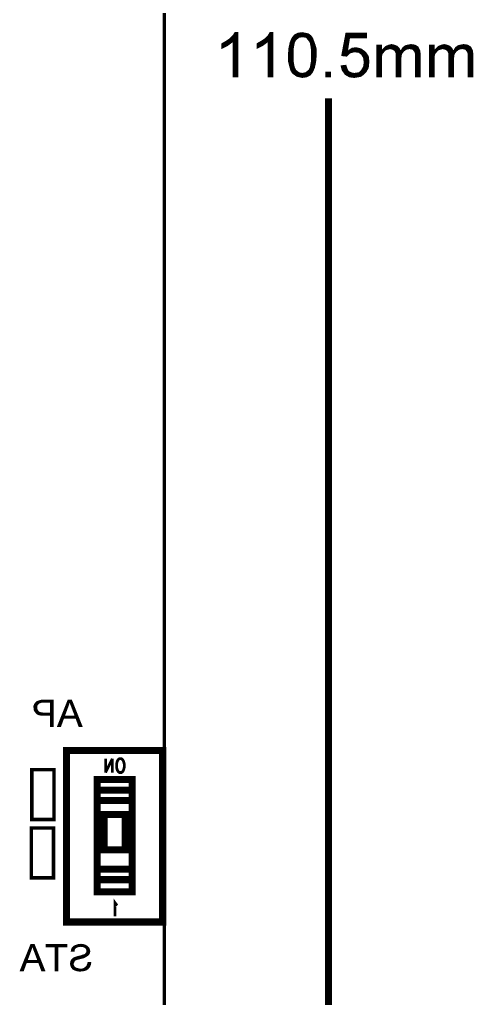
# Model space of a CAD drawing. Extents: x 1.36 to 3.09, y 1.35 to 6.
# Drawn here: x 2.447 to 3.094, y 2.183 to 3.575 of the extents above; entities that cross this region are included whole.
import ezdxf

# ---------------------------------------------------------------- set-up
doc = ezdxf.new("R2010")
doc.units = 0
doc.layers.add('SSB004129_PHO', color=12, linetype='CONTINUOUS')

msp = doc.modelspace()

# ---------------------------------------------------------------- linework, layer by layer
at = {"layer": 'SSB004129_PHO'}
for points, const_width in [([(2.65354, 5.62687), (2.65354, 1.43433)], 0.005), ([(2.75847, 3.55662), (2.7539, 3.55662), (2.75136, 3.55239), (2.75129, 3.5523), (2.74683, 3.54783), (2.74675, 3.54777), (2.74139, 3.5442), (2.74136, 3.54418), (2.73536, 3.54075), (2.73536, 3.53382), (2.74353, 3.5379), (2.75064, 3.54323), (2.75144, 3.54283), (2.75144, 3.49333), (2.75847, 3.49333), (2.75847, 3.55662)], 0.001), ([(2.749, 3.542), (2.749, 3.55001)], 0.001), ([(2.75, 3.54275), (2.75, 3.55101)], 0.001), ([(2.751, 3.54333), (2.751, 3.55201)], 0.001), ([(2.752, 3.49333), (2.752, 3.55345)], 0.001), ([(2.753, 3.49333), (2.753, 3.55512)], 0.001), ([(2.754, 3.49333), (2.754, 3.55662)], 0.001), ([(2.755, 3.49333), (2.755, 3.55662)], 0.001), ([(2.756, 3.49333), (2.756, 3.55662)], 0.001), ([(2.757, 3.49333), (2.757, 3.55662)], 0.001), ([(2.758, 3.49333), (2.758, 3.55662)], 0.001), ([(2.80847, 3.55662), (2.8039, 3.55662), (2.80136, 3.55239), (2.80129, 3.5523), (2.79683, 3.54783), (2.79675, 3.54777), (2.79139, 3.5442), (2.79136, 3.54418), (2.78536, 3.54075), (2.78536, 3.53382), (2.79353, 3.5379), (2.80064, 3.54323), (2.80144, 3.54283), (2.80144, 3.49333), (2.80847, 3.49333), (2.80847, 3.55662)], 0.001), ([(2.799, 3.542), (2.799, 3.55001)], 0.001), ([(2.8, 3.54275), (2.8, 3.55101)], 0.001), ([(2.801, 3.54333), (2.801, 3.55201)], 0.001), ([(2.802, 3.49333), (2.802, 3.55345)], 0.001), ([(2.803, 3.49333), (2.803, 3.55512)], 0.001), ([(2.804, 3.49333), (2.804, 3.55662)], 0.001), ([(2.805, 3.49333), (2.805, 3.55662)], 0.001), ([(2.806, 3.49333), (2.806, 3.55662)], 0.001), ([(2.807, 3.49333), (2.807, 3.55662)], 0.001), ([(2.808, 3.49333), (2.808, 3.55662)], 0.001), ([(2.86219, 3.55229), (2.85876, 3.55486), (2.85003, 3.55661), (2.84394, 3.55574), (2.83876, 3.55315), (2.8353, 3.54882), (2.83266, 3.54268), (2.8309, 3.53472), (2.83001, 3.52406), (2.83001, 3.51611), (2.83178, 3.50903), (2.83354, 3.50285), (2.83613, 3.49853), (2.84222, 3.49419), (2.85006, 3.49245), (2.85614, 3.49331), (2.86133, 3.49591), (2.86479, 3.50023), (2.86742, 3.50638), (2.86919, 3.51434), (2.87008, 3.5241), (2.87008, 3.53294)], 0.001), ([(2.837, 3.49791), (2.837, 3.55095)], 0.001), ([(2.86304, 3.53122), (2.86304, 3.51694), (2.86304, 3.51686), (2.86214, 3.5115), (2.86214, 3.51148), (2.86125, 3.50702), (2.8612, 3.50689), (2.85942, 3.50332), (2.85928, 3.50315), (2.85482, 3.49958), (2.85461, 3.49948), (2.85014, 3.49859), (2.84995, 3.49859), (2.84548, 3.49948), (2.84527, 3.49958), (2.8408, 3.50315), (2.84067, 3.50332), (2.83888, 3.50689), (2.83884, 3.50702), (2.83795, 3.51148), (2.83794, 3.5115), (2.83705, 3.51686), (2.83704, 3.51694), (2.83704, 3.53122), (2.83705, 3.53129), (2.83794, 3.53754), (2.83795, 3.53757), (2.83884, 3.54204), (2.83888, 3.54216), (2.84067, 3.54573), (2.8408, 3.5459), (2.84527, 3.54947), (2.84548, 3.54957), (2.84995, 3.55046), (2.85013, 3.55047), (2.85548, 3.54957), (2.85579, 3.54939), (2.85936, 3.54493), (2.85939, 3.54489), (2.86117, 3.54222), (2.86125, 3.54204), (2.86214, 3.53757), (2.86215, 3.53754), (2.86304, 3.53129), (2.86304, 3.53122)], 0.001), ([(2.838, 3.53784), (2.838, 3.5522)], 0.001), ([(2.839, 3.5424), (2.839, 3.55327)], 0.001), ([(2.84, 3.5444), (2.84, 3.55377)], 0.001), ([(2.841, 3.54606), (2.841, 3.55427)], 0.001), ([(2.842, 3.54686), (2.842, 3.55477)], 0.001), ([(2.843, 3.54766), (2.843, 3.55527)], 0.001), ([(2.844, 3.54846), (2.844, 3.55575)], 0.001), ([(2.845, 3.54926), (2.845, 3.55589)], 0.001), ([(2.846, 3.54967), (2.846, 3.55603)], 0.001), ([(2.847, 3.54987), (2.847, 3.55618)], 0.001), ([(2.848, 3.55007), (2.848, 3.55632)], 0.001), ([(2.849, 3.55027), (2.849, 3.55646)], 0.001), ([(2.85, 3.55047), (2.85, 3.55661)], 0.001), ([(2.851, 3.55032), (2.851, 3.55642)], 0.001), ([(2.852, 3.55015), (2.852, 3.55622)], 0.001), ([(2.853, 3.54999), (2.853, 3.55602)], 0.001), ([(2.854, 3.54982), (2.854, 3.55582)], 0.001), ([(2.855, 3.54965), (2.855, 3.55562)], 0.001), ([(2.856, 3.54913), (2.856, 3.55542)], 0.001), ([(2.857, 3.54788), (2.857, 3.55522)], 0.001), ([(2.858, 3.54663), (2.858, 3.55502)], 0.001), ([(2.859, 3.54538), (2.859, 3.55468)], 0.001), ([(2.86, 3.54398), (2.86, 3.55393)], 0.001), ([(2.861, 3.54248), (2.861, 3.55318)], 0.001), ([(2.862, 3.53828), (2.862, 3.55243)], 0.001), ([(2.86832, 3.5391), (2.86478, 3.54884), (2.86219, 3.55229)], 0.001), ([(2.863, 3.53156), (2.863, 3.55121)], 0.001), ([(2.94508, 3.51515), (2.9442, 3.523), (2.93986, 3.52908), (2.93376, 3.53344), (2.9268, 3.53518), (2.92076, 3.53432), (2.9155, 3.53081), (2.91472, 3.53122), (2.91473, 3.5313), (2.91741, 3.54827), (2.9179, 3.54869), (2.94151, 3.54869), (2.94151, 3.55572), (2.91206, 3.55572), (2.90599, 3.52363), (2.91325, 3.52282), (2.91755, 3.52711), (2.91776, 3.52724), (2.92401, 3.52903), (2.92422, 3.52904), (2.93047, 3.52815), (2.9307, 3.52805), (2.93427, 3.52537), (2.9344, 3.52523), (2.93708, 3.52077), (2.93715, 3.52058), (2.93804, 3.51433), (2.93804, 3.51426), (2.93804, 3.51419), (2.93715, 3.50794), (2.93708, 3.50775), (2.9344, 3.50329), (2.93433, 3.50319), (2.93075, 3.49962), (2.93047, 3.49948), (2.92422, 3.49859), (2.92405, 3.49859), (2.91959, 3.49948), (2.91946, 3.49953), (2.91589, 3.50131), (2.91567, 3.50154), (2.91388, 3.50511), (2.91385, 3.50517), (2.9122, 3.51015), (2.90513, 3.50936), (2.90676, 3.50287), (2.9111, 3.49678), (2.91717, 3.49331), (2.92414, 3.49244), (2.92942, 3.49332), (2.93376, 3.49419), (2.93721, 3.49678), (2.94071, 3.50028), (2.9442, 3.50638), (2.94508, 3.51515)], 0.001), ([(2.911, 3.52307), (2.911, 3.5501)], 0.001), ([(2.912, 3.52296), (2.912, 3.55538)], 0.001), ([(2.913, 3.52285), (2.913, 3.55572)], 0.001), ([(2.914, 3.52357), (2.914, 3.55572)], 0.001), ([(2.915, 3.53302), (2.915, 3.55572)], 0.001), ([(2.916, 3.53936), (2.916, 3.55572)], 0.001), ([(2.917, 3.54569), (2.917, 3.55572)], 0.001), ([(2.918, 3.54869), (2.918, 3.55572)], 0.001), ([(2.919, 3.54869), (2.919, 3.55572)], 0.001), ([(2.92, 3.54869), (2.92, 3.55572)], 0.001), ([(2.921, 3.54869), (2.921, 3.55572)], 0.001), ([(2.922, 3.54869), (2.922, 3.55572)], 0.001), ([(2.923, 3.54869), (2.923, 3.55572)], 0.001), ([(2.924, 3.54869), (2.924, 3.55572)], 0.001), ([(2.925, 3.54869), (2.925, 3.55572)], 0.001), ([(2.926, 3.54869), (2.926, 3.55572)], 0.001), ([(2.927, 3.54869), (2.927, 3.55572)], 0.001), ([(2.928, 3.54869), (2.928, 3.55572)], 0.001), ([(2.929, 3.54869), (2.929, 3.55572)], 0.001), ([(2.93, 3.54869), (2.93, 3.55572)], 0.001), ([(2.931, 3.54869), (2.931, 3.55572)], 0.001), ([(2.932, 3.54869), (2.932, 3.55572)], 0.001), ([(2.933, 3.54869), (2.933, 3.55572)], 0.001), ([(2.934, 3.54869), (2.934, 3.55572)], 0.001), ([(2.935, 3.54869), (2.935, 3.55572)], 0.001), ([(2.936, 3.54869), (2.936, 3.55572)], 0.001), ([(2.937, 3.54869), (2.937, 3.55572)], 0.001), ([(2.938, 3.54869), (2.938, 3.55572)], 0.001), ([(2.939, 3.54869), (2.939, 3.55572)], 0.001), ([(2.94, 3.54869), (2.94, 3.55572)], 0.001), ([(2.941, 3.54869), (2.941, 3.55572)], 0.001), ([(2.736, 3.53414), (2.736, 3.54112)], 0.001), ([(2.737, 3.53464), (2.737, 3.54169)], 0.001), ([(2.738, 3.53514), (2.738, 3.54226)], 0.001), ([(2.739, 3.53564), (2.739, 3.54283)], 0.001), ([(2.74, 3.53614), (2.74, 3.5434)], 0.001), ([(2.741, 3.53664), (2.741, 3.54398)], 0.001), ([(2.742, 3.53714), (2.742, 3.54461)], 0.001), ([(2.743, 3.53764), (2.743, 3.54527)], 0.001), ([(2.744, 3.53825), (2.744, 3.54594)], 0.001), ([(2.745, 3.539), (2.745, 3.54661)], 0.001), ([(2.746, 3.53975), (2.746, 3.54727)], 0.001), ([(2.747, 3.5405), (2.747, 3.54801)], 0.001), ([(2.748, 3.54125), (2.748, 3.54901)], 0.001), ([(2.786, 3.53414), (2.786, 3.54112)], 0.001), ([(2.787, 3.53464), (2.787, 3.54169)], 0.001), ([(2.788, 3.53514), (2.788, 3.54226)], 0.001), ([(2.789, 3.53564), (2.789, 3.54283)], 0.001), ([(2.79, 3.53614), (2.79, 3.5434)], 0.001), ([(2.791, 3.53664), (2.791, 3.54398)], 0.001), ([(2.792, 3.53714), (2.792, 3.54461)], 0.001), ([(2.793, 3.53764), (2.793, 3.54527)], 0.001), ([(2.794, 3.53825), (2.794, 3.54594)], 0.001), ([(2.795, 3.539), (2.795, 3.54661)], 0.001), ([(2.796, 3.53975), (2.796, 3.54727)], 0.001), ([(2.797, 3.5405), (2.797, 3.54801)], 0.001), ([(2.798, 3.54125), (2.798, 3.54901)], 0.001), ([(2.832, 3.50825), (2.832, 3.53969)], 0.001), ([(2.833, 3.50475), (2.833, 3.54346)], 0.001), ([(2.834, 3.50209), (2.834, 3.54579)], 0.001), ([(2.835, 3.50042), (2.835, 3.54813)], 0.001), ([(2.836, 3.49876), (2.836, 3.5497)], 0.001), ([(2.864, 3.49925), (2.864, 3.54988)], 0.001), ([(2.865, 3.50073), (2.865, 3.54823)], 0.001), ([(2.866, 3.50306), (2.866, 3.54548)], 0.001), ([(2.867, 3.50539), (2.867, 3.54273)], 0.001), ([(2.868, 3.50898), (2.868, 3.53998)], 0.001), ([(2.87008, 3.53294), (2.86832, 3.5391)], 0.001), ([(2.869, 3.51348), (2.869, 3.53672)], 0.001), ([(2.909, 3.52329), (2.909, 3.53952)], 0.001), ([(2.91, 3.52318), (2.91, 3.54481)], 0.001), ([(3.01829, 3.52494), (3.01742, 3.53107), (3.01484, 3.53623), (3.01059, 3.53878), (3.00452, 3.53965), (3.00015, 3.53877), (2.99669, 3.53791), (2.99328, 3.53535), (2.99065, 3.53097), (2.98977, 3.531), (2.98803, 3.5345), (2.98548, 3.53705), (2.98115, 3.53878), (2.97684, 3.53964), (2.97341, 3.53878), (2.96907, 3.53705), (2.96379, 3.53176), (2.96294, 3.53212), (2.96294, 3.53876), (2.9559, 3.53876), (2.9559, 3.49333), (2.96294, 3.49333), (2.96294, 3.52229)], 0.001), ([(2.956, 3.49333), (2.956, 3.53876)], 0.001), ([(2.957, 3.49333), (2.957, 3.53876)], 0.001), ([(2.958, 3.49333), (2.958, 3.53876)], 0.001), ([(2.959, 3.49333), (2.959, 3.53876)], 0.001), ([(2.96, 3.49333), (2.96, 3.53876)], 0.001), ([(2.961, 3.49333), (2.961, 3.53876)], 0.001), ([(2.962, 3.49333), (2.962, 3.53876)], 0.001), ([(2.969, 3.5318), (2.969, 3.53697)], 0.001), ([(2.97, 3.53209), (2.97, 3.53742)], 0.001), ([(2.971, 3.53237), (2.971, 3.53782)], 0.001), ([(2.972, 3.53266), (2.972, 3.53822)], 0.001), ([(2.973, 3.53295), (2.973, 3.53862)], 0.001), ([(2.974, 3.53323), (2.974, 3.53893)], 0.001), ([(2.975, 3.53351), (2.975, 3.53918)], 0.001), ([(2.976, 3.53329), (2.976, 3.53943)], 0.001), ([(2.977, 3.53304), (2.977, 3.53961)], 0.001), ([(2.978, 3.53279), (2.978, 3.53941)], 0.001), ([(2.979, 3.53246), (2.979, 3.53921)], 0.001), ([(2.98, 3.53179), (2.98, 3.53901)], 0.001), ([(2.981, 3.53113), (2.981, 3.53881)], 0.001), ([(2.982, 3.53004), (2.982, 3.53844)], 0.001), ([(2.983, 3.52804), (2.983, 3.53804)], 0.001), ([(2.984, 3.49333), (2.984, 3.53764)], 0.001), ([(2.985, 3.49333), (2.985, 3.53724)], 0.001), ([(2.986, 3.49333), (2.986, 3.53652)], 0.001), ([(2.995, 3.5303), (2.995, 3.53664)], 0.001), ([(2.996, 3.53105), (2.996, 3.53739)], 0.001), ([(2.997, 3.5318), (2.997, 3.53798)], 0.001), ([(2.998, 3.53254), (2.998, 3.53823)], 0.001), ([(2.999, 3.53277), (2.999, 3.53848)], 0.001), ([(3, 3.53297), (3, 3.53873)], 0.001), ([(3.001, 3.53317), (3.001, 3.53894)], 0.001), ([(3.002, 3.53337), (3.002, 3.53914)], 0.001), ([(3.003, 3.53346), (3.003, 3.53934)], 0.001), ([(3.004, 3.53326), (3.004, 3.53954)], 0.001), ([(3.005, 3.53306), (3.005, 3.53958)], 0.001), ([(3.006, 3.53286), (3.006, 3.53943)], 0.001), ([(3.007, 3.53266), (3.007, 3.53929)], 0.001), ([(3.008, 3.53186), (3.008, 3.53915)], 0.001), ([(3.009, 3.53053), (3.009, 3.53901)], 0.001), ([(3.01, 3.5292), (3.01, 3.53886)], 0.001), ([(3.011, 3.52672), (3.011, 3.53853)], 0.001), ([(3.012, 3.49333), (3.012, 3.53793)], 0.001), ([(3.013, 3.49333), (3.013, 3.53733)], 0.001), ([(3.014, 3.49333), (3.014, 3.53673)], 0.001), ([(3.09329, 3.52494), (3.09242, 3.53107), (3.08984, 3.53623), (3.08559, 3.53878), (3.07952, 3.53965), (3.07515, 3.53877), (3.07169, 3.53791), (3.06828, 3.53535), (3.06565, 3.53097), (3.06477, 3.531), (3.06303, 3.5345), (3.06048, 3.53705), (3.05615, 3.53878), (3.05184, 3.53964), (3.04841, 3.53878), (3.04407, 3.53705), (3.03879, 3.53176), (3.03794, 3.53212), (3.03794, 3.53876), (3.0309, 3.53876), (3.0309, 3.49333), (3.03794, 3.49333), (3.03794, 3.52229)], 0.001), ([(3.031, 3.49333), (3.031, 3.53876)], 0.001), ([(3.032, 3.49333), (3.032, 3.53876)], 0.001), ([(3.033, 3.49333), (3.033, 3.53876)], 0.001), ([(3.034, 3.49333), (3.034, 3.53876)], 0.001), ([(3.035, 3.49333), (3.035, 3.53876)], 0.001), ([(3.036, 3.49333), (3.036, 3.53876)], 0.001), ([(3.037, 3.49333), (3.037, 3.53876)], 0.001), ([(3.044, 3.5318), (3.044, 3.53697)], 0.001), ([(3.045, 3.53209), (3.045, 3.53742)], 0.001), ([(3.046, 3.53237), (3.046, 3.53782)], 0.001), ([(3.047, 3.53266), (3.047, 3.53822)], 0.001), ([(3.048, 3.53295), (3.048, 3.53862)], 0.001), ([(3.049, 3.53323), (3.049, 3.53893)], 0.001), ([(3.05, 3.53351), (3.05, 3.53918)], 0.001), ([(3.051, 3.53329), (3.051, 3.53943)], 0.001), ([(3.052, 3.53304), (3.052, 3.53961)], 0.001), ([(3.053, 3.53279), (3.053, 3.53941)], 0.001), ([(3.054, 3.53246), (3.054, 3.53921)], 0.001), ([(3.055, 3.53179), (3.055, 3.53901)], 0.001), ([(3.056, 3.53113), (3.056, 3.53881)], 0.001), ([(3.057, 3.53004), (3.057, 3.53844)], 0.001), ([(3.058, 3.52804), (3.058, 3.53804)], 0.001), ([(3.059, 3.49333), (3.059, 3.53764)], 0.001), ([(3.06, 3.49333), (3.06, 3.53724)], 0.001), ([(3.061, 3.49333), (3.061, 3.53652)], 0.001), ([(3.07, 3.5303), (3.07, 3.53664)], 0.001), ([(3.071, 3.53105), (3.071, 3.53739)], 0.001), ([(3.072, 3.5318), (3.072, 3.53798)], 0.001), ([(3.073, 3.53254), (3.073, 3.53823)], 0.001), ([(3.074, 3.53277), (3.074, 3.53848)], 0.001), ([(3.075, 3.53297), (3.075, 3.53873)], 0.001), ([(3.076, 3.53317), (3.076, 3.53894)], 0.001), ([(3.077, 3.53337), (3.077, 3.53914)], 0.001), ([(3.078, 3.53346), (3.078, 3.53934)], 0.001), ([(3.079, 3.53326), (3.079, 3.53954)], 0.001), ([(3.08, 3.53306), (3.08, 3.53958)], 0.001), ([(3.081, 3.53286), (3.081, 3.53943)], 0.001), ([(3.082, 3.53266), (3.082, 3.53929)], 0.001), ([(3.083, 3.53186), (3.083, 3.53915)], 0.001), ([(3.084, 3.53053), (3.084, 3.53901)], 0.001), ([(3.085, 3.5292), (3.085, 3.53886)], 0.001), ([(3.086, 3.52672), (3.086, 3.53853)], 0.001), ([(3.087, 3.49333), (3.087, 3.53793)], 0.001), ([(3.088, 3.49333), (3.088, 3.53733)], 0.001), ([(3.089, 3.49333), (3.089, 3.53673)], 0.001), ([(2.831, 3.51214), (2.831, 3.53519)], 0.001), ([(2.87, 3.52323), (2.87, 3.53322)], 0.001), ([(2.906, 3.52362), (2.906, 3.52367)], 0.001), ([(2.907, 3.52351), (2.907, 3.52895)], 0.001), ([(2.908, 3.5234), (2.908, 3.53424)], 0.001), ([(2.915, 3.52457), (2.915, 3.53078)], 0.001), ([(2.916, 3.52557), (2.916, 3.53114)], 0.001), ([(2.917, 3.52657), (2.917, 3.53181)], 0.001), ([(2.918, 3.52731), (2.918, 3.53247)], 0.001), ([(2.919, 3.52759), (2.919, 3.53314)], 0.001), ([(2.92, 3.52788), (2.92, 3.53381)], 0.001), ([(2.921, 3.52816), (2.921, 3.53435)], 0.001), ([(2.922, 3.52845), (2.922, 3.53449)], 0.001), ([(2.923, 3.52874), (2.923, 3.53464)], 0.001), ([(2.924, 3.52902), (2.924, 3.53478)], 0.001), ([(2.925, 3.52893), (2.925, 3.53492)], 0.001), ([(2.926, 3.52879), (2.926, 3.53506)], 0.001), ([(2.927, 3.52864), (2.927, 3.53513)], 0.001), ([(2.928, 3.5285), (2.928, 3.53488)], 0.001), ([(2.929, 3.52836), (2.929, 3.53463)], 0.001), ([(2.93, 3.52821), (2.93, 3.53438)], 0.001), ([(2.931, 3.52783), (2.931, 3.53413)], 0.001), ([(2.932, 3.52708), (2.932, 3.53388)], 0.001), ([(2.933, 3.52633), (2.933, 3.53363)], 0.001), ([(2.934, 3.52558), (2.934, 3.53327)], 0.001), ([(2.935, 3.52423), (2.935, 3.53255)], 0.001), ([(2.936, 3.52257), (2.936, 3.53184)], 0.001), ([(2.937, 3.5209), (2.937, 3.53112)], 0.001), ([(2.938, 3.5146), (2.938, 3.53041)], 0.001), ([(2.939, 3.49857), (2.939, 3.5297)], 0.001), ([(2.94, 3.49957), (2.94, 3.52889)], 0.001), ([(2.941, 3.50078), (2.941, 3.52749)], 0.001), ([(2.942, 3.50253), (2.942, 3.52609)], 0.001), ([(2.943, 3.50428), (2.943, 3.52469)], 0.001), ([(2.944, 3.50603), (2.944, 3.52329)], 0.001), ([(2.96294, 3.52229), (2.96295, 3.52242), (2.96384, 3.52599), (2.96394, 3.52619), (2.96841, 3.53154), (2.96866, 3.5317), (2.97491, 3.53349), (2.97516, 3.53349), (2.97874, 3.5326), (2.97889, 3.53253), (2.98157, 3.53075), (2.98174, 3.53055), (2.98353, 3.52698), (2.98358, 3.52676), (2.98358, 3.49333), (2.99061, 3.49333), (2.99061, 3.51962), (2.99062, 3.51969), (2.99151, 3.52594), (2.99161, 3.52617), (2.99429, 3.52974), (2.99439, 3.52984), (2.99796, 3.53252), (2.99816, 3.53261), (3.00262, 3.5335), (3.00282, 3.5335), (3.00728, 3.53261), (3.00759, 3.53242), (3.01026, 3.52884)], 0.001), ([(2.963, 3.52261), (2.963, 3.53187)], 0.001), ([(2.964, 3.52625), (2.964, 3.53197)], 0.001), ([(2.965, 3.52745), (2.965, 3.53297)], 0.001), ([(2.966, 3.52865), (2.966, 3.53397)], 0.001), ([(2.967, 3.52985), (2.967, 3.53497)], 0.001), ([(2.968, 3.53105), (2.968, 3.53597)], 0.001), ([(2.987, 3.49333), (2.987, 3.53552)], 0.001), ([(2.988, 3.49333), (2.988, 3.53452)], 0.001), ([(2.989, 3.49333), (2.989, 3.53255)], 0.001), ([(2.99, 3.49333), (2.99, 3.53078)], 0.001), ([(2.991, 3.52235), (2.991, 3.53155)], 0.001), ([(2.992, 3.52669), (2.992, 3.53322)], 0.001), ([(2.993, 3.52802), (2.993, 3.53488)], 0.001), ([(2.994, 3.52936), (2.994, 3.53589)], 0.001), ([(3.01026, 3.52884), (3.01034, 3.5287), (3.01123, 3.52602), (3.01126, 3.52587), (3.01126, 3.49333), (3.01829, 3.49333), (3.01829, 3.52494)], 0.001), ([(3.015, 3.49333), (3.015, 3.53591)], 0.001), ([(3.016, 3.49333), (3.016, 3.53391)], 0.001), ([(3.017, 3.49333), (3.017, 3.53191)], 0.001), ([(3.018, 3.49333), (3.018, 3.52699)], 0.001), ([(3.03794, 3.52229), (3.03795, 3.52242), (3.03884, 3.52599), (3.03894, 3.52619), (3.04341, 3.53154), (3.04366, 3.5317), (3.04991, 3.53349), (3.05016, 3.53349), (3.05374, 3.5326), (3.05389, 3.53253), (3.05657, 3.53075), (3.05674, 3.53055), (3.05853, 3.52698), (3.05858, 3.52676), (3.05858, 3.49333), (3.06561, 3.49333), (3.06561, 3.51962), (3.06562, 3.51969), (3.06651, 3.52594), (3.06661, 3.52617), (3.06929, 3.52974), (3.06939, 3.52984), (3.07296, 3.53252), (3.07316, 3.53261), (3.07762, 3.5335), (3.07782, 3.5335), (3.08228, 3.53261), (3.08259, 3.53242), (3.08526, 3.52884)], 0.001), ([(3.038, 3.52261), (3.038, 3.53187)], 0.001), ([(3.039, 3.52625), (3.039, 3.53197)], 0.001), ([(3.04, 3.52745), (3.04, 3.53297)], 0.001), ([(3.041, 3.52865), (3.041, 3.53397)], 0.001), ([(3.042, 3.52985), (3.042, 3.53497)], 0.001), ([(3.043, 3.53105), (3.043, 3.53597)], 0.001), ([(3.062, 3.49333), (3.062, 3.53552)], 0.001), ([(3.063, 3.49333), (3.063, 3.53452)], 0.001), ([(3.064, 3.49333), (3.064, 3.53255)], 0.001), ([(3.065, 3.49333), (3.065, 3.53078)], 0.001), ([(3.066, 3.52235), (3.066, 3.53155)], 0.001), ([(3.067, 3.52669), (3.067, 3.53322)], 0.001), ([(3.068, 3.52802), (3.068, 3.53488)], 0.001), ([(3.069, 3.52936), (3.069, 3.53589)], 0.001), ([(3.08526, 3.52884), (3.08534, 3.5287), (3.08623, 3.52602), (3.08626, 3.52587), (3.08626, 3.49333), (3.09329, 3.49333), (3.09329, 3.52494)], 0.001), ([(3.09, 3.49333), (3.09, 3.53591)], 0.001), ([(3.091, 3.49333), (3.091, 3.53391)], 0.001), ([(3.092, 3.49333), (3.092, 3.53191)], 0.001), ([(3.093, 3.49333), (3.093, 3.52699)], 0.001), ([(2.838, 3.4972), (2.838, 3.51121)], 0.001), ([(2.862, 3.49675), (2.862, 3.51078)], 0.001), ([(2.863, 3.498), (2.863, 3.51664)], 0.001), ([(2.906, 3.50589), (2.906, 3.50946)], 0.001), ([(2.907, 3.50252), (2.907, 3.50957)], 0.001), ([(2.908, 3.50112), (2.908, 3.50968)], 0.001), ([(2.909, 3.49972), (2.909, 3.50979)], 0.001), ([(2.91, 3.49832), (2.91, 3.5099)], 0.001), ([(2.911, 3.49692), (2.911, 3.51001)], 0.001), ([(2.912, 3.49627), (2.912, 3.51012)], 0.001), ([(2.938, 3.49757), (2.938, 3.51392)], 0.001), ([(2.945, 3.51439), (2.945, 3.51584)], 0.001), ([(2.839, 3.49649), (2.839, 3.50666)], 0.001), ([(2.84, 3.49577), (2.84, 3.50466)], 0.001), ([(2.841, 3.49506), (2.841, 3.503)], 0.001), ([(2.842, 3.49434), (2.842, 3.5022)], 0.001), ([(2.843, 3.49402), (2.843, 3.5014)], 0.001), ([(2.844, 3.49379), (2.844, 3.5006)], 0.001), ([(2.845, 3.49357), (2.845, 3.4998)], 0.001), ([(2.846, 3.49335), (2.846, 3.49938)], 0.001), ([(2.847, 3.49313), (2.847, 3.49918)], 0.001), ([(2.848, 3.4929), (2.848, 3.49898)], 0.001), ([(2.849, 3.49268), (2.849, 3.49878)], 0.001), ([(2.85, 3.49246), (2.85, 3.49858)], 0.001), ([(2.851, 3.49258), (2.851, 3.49876)], 0.001), ([(2.852, 3.49272), (2.852, 3.49896)], 0.001), ([(2.853, 3.49287), (2.853, 3.49916)], 0.001), ([(2.854, 3.49301), (2.854, 3.49936)], 0.001), ([(2.855, 3.49315), (2.855, 3.49973)], 0.001), ([(2.856, 3.49329), (2.856, 3.50053)], 0.001), ([(2.857, 3.49374), (2.857, 3.50133)], 0.001), ([(2.858, 3.49424), (2.858, 3.50213)], 0.001), ([(2.859, 3.49474), (2.859, 3.50293)], 0.001), ([(2.86, 3.49524), (2.86, 3.50448)], 0.001), ([(2.861, 3.49574), (2.861, 3.50648)], 0.001), ([(2.89061, 3.50037), (2.88358, 3.50037), (2.88358, 3.49333), (2.89061, 3.49333), (2.89061, 3.50037)], 0.001), ([(2.884, 3.49333), (2.884, 3.50037)], 0.001), ([(2.885, 3.49333), (2.885, 3.50037)], 0.001), ([(2.886, 3.49333), (2.886, 3.50037)], 0.001), ([(2.887, 3.49333), (2.887, 3.50037)], 0.001), ([(2.888, 3.49333), (2.888, 3.50037)], 0.001), ([(2.889, 3.49333), (2.889, 3.50037)], 0.001), ([(2.89, 3.49333), (2.89, 3.50037)], 0.001), ([(2.913, 3.4957), (2.913, 3.50774)], 0.001), ([(2.914, 3.49513), (2.914, 3.50487)], 0.001), ([(2.915, 3.49455), (2.915, 3.50287)], 0.001), ([(2.916, 3.49398), (2.916, 3.50126)], 0.001), ([(2.917, 3.49341), (2.917, 3.50076)], 0.001), ([(2.918, 3.49321), (2.918, 3.50026)], 0.001), ([(2.919, 3.49309), (2.919, 3.49976)], 0.001), ([(2.92, 3.49296), (2.92, 3.4994)], 0.001), ([(2.921, 3.49284), (2.921, 3.4992)], 0.001), ([(2.922, 3.49271), (2.922, 3.499)], 0.001), ([(2.923, 3.49259), (2.923, 3.4988)], 0.001), ([(2.924, 3.49246), (2.924, 3.4986)], 0.001), ([(2.925, 3.49259), (2.925, 3.4987)], 0.001), ([(2.926, 3.49275), (2.926, 3.49884)], 0.001), ([(2.927, 3.49292), (2.927, 3.49898)], 0.001), ([(2.928, 3.49309), (2.928, 3.49913)], 0.001), ([(2.929, 3.49325), (2.929, 3.49927)], 0.001), ([(2.93, 3.49344), (2.93, 3.49941)], 0.001), ([(2.931, 3.49364), (2.931, 3.49987)], 0.001), ([(2.932, 3.49384), (2.932, 3.50087)], 0.001), ([(2.933, 3.49404), (2.933, 3.50187)], 0.001), ([(2.934, 3.49437), (2.934, 3.50287)], 0.001), ([(2.935, 3.49512), (2.935, 3.50429)], 0.001), ([(2.936, 3.49587), (2.936, 3.50595)], 0.001), ([(2.937, 3.49662), (2.937, 3.50762)], 0.001), ([(2.88754, 1.35433), (2.88754, 3.46283)], 0.01), ([(2.49565, 2.60697), (2.47853, 2.60697), (2.47647, 2.60645), (2.47178, 2.60489), (2.47028, 2.60339), (2.46873, 2.60133), (2.46772, 2.5988), (2.46772, 2.59625), (2.46824, 2.59212), (2.47082, 2.58851), (2.47233, 2.587), (2.47487, 2.58599), (2.47745, 2.58547), (2.49079, 2.58547), (2.49129, 2.58497), (2.49129, 2.5694), (2.49565, 2.5694), (2.49565, 2.60697)], 0.001), ([(2.471, 2.58833), (2.471, 2.60411)], 0.001), ([(2.472, 2.58733), (2.472, 2.60496)], 0.001), ([(2.49129, 2.60318), (2.49129, 2.58925), (2.49079, 2.58875), (2.48115, 2.58875), (2.48108, 2.58876), (2.47733, 2.5893), (2.47722, 2.58933), (2.47454, 2.5904), (2.47429, 2.5906), (2.47269, 2.59328), (2.47263, 2.59344), (2.47209, 2.59612), (2.47208, 2.59622), (2.47208, 2.59836), (2.47213, 2.59859), (2.4732, 2.60073), (2.4733, 2.60086), (2.47491, 2.60247), (2.4751, 2.60259), (2.47831, 2.60366), (2.47847, 2.60368), (2.49079, 2.60368), (2.49129, 2.60318)], 0.001), ([(2.473, 2.60032), (2.473, 2.6053)], 0.001), ([(2.474, 2.60156), (2.474, 2.60563)], 0.001), ([(2.475, 2.60254), (2.475, 2.60596)], 0.001), ([(2.476, 2.60289), (2.476, 2.6063)], 0.001), ([(2.477, 2.60322), (2.477, 2.60659)], 0.001), ([(2.478, 2.60355), (2.478, 2.60684)], 0.001), ([(2.479, 2.60368), (2.479, 2.60697)], 0.001), ([(2.48, 2.60368), (2.48, 2.60697)], 0.001), ([(2.481, 2.60368), (2.481, 2.60697)], 0.001), ([(2.482, 2.60368), (2.482, 2.60697)], 0.001), ([(2.483, 2.60368), (2.483, 2.60697)], 0.001), ([(2.484, 2.60368), (2.484, 2.60697)], 0.001), ([(2.485, 2.60368), (2.485, 2.60697)], 0.001), ([(2.486, 2.60368), (2.486, 2.60697)], 0.001), ([(2.487, 2.60368), (2.487, 2.60697)], 0.001), ([(2.488, 2.60368), (2.488, 2.60697)], 0.001), ([(2.489, 2.60368), (2.489, 2.60697)], 0.001), ([(2.49, 2.60368), (2.49, 2.60697)], 0.001), ([(2.491, 2.60364), (2.491, 2.60697)], 0.001), ([(2.492, 2.5694), (2.492, 2.60697)], 0.001), ([(2.493, 2.5694), (2.493, 2.60697)], 0.001), ([(2.494, 2.5694), (2.494, 2.60697)], 0.001), ([(2.495, 2.5694), (2.495, 2.60697)], 0.001), ([(2.53666, 2.5694), (2.52153, 2.60697), (2.51631, 2.60697), (2.50118, 2.5694), (2.50598, 2.5694), (2.51015, 2.58085), (2.51062, 2.58118), (2.52722, 2.58118), (2.52769, 2.58085), (2.53186, 2.5694), (2.53666, 2.5694)], 0.001), ([(2.52562, 2.58447), (2.51222, 2.58447), (2.51172, 2.58497), (2.51175, 2.58514), (2.5155, 2.59532), (2.5171, 2.59959), (2.51817, 2.60332), (2.51912, 2.60336), (2.5218, 2.5964), (2.52608, 2.58515), (2.52562, 2.58447)], 0.001), ([(2.515, 2.59395), (2.515, 2.60372)], 0.001), ([(2.516, 2.59664), (2.516, 2.6062)], 0.001), ([(2.517, 2.59931), (2.517, 2.60697)], 0.001), ([(2.518, 2.60272), (2.518, 2.60697)], 0.001), ([(2.519, 2.60354), (2.519, 2.60697)], 0.001), ([(2.52, 2.60107), (2.52, 2.60697)], 0.001), ([(2.521, 2.59847), (2.521, 2.60697)], 0.001), ([(2.522, 2.59587), (2.522, 2.6058)], 0.001), ([(2.523, 2.59324), (2.523, 2.60331)], 0.001), ([(2.468, 2.59403), (2.468, 2.59949)], 0.001), ([(2.469, 2.59106), (2.469, 2.60168)], 0.001), ([(2.47, 2.58966), (2.47, 2.60302)], 0.001), ([(2.473, 2.58673), (2.473, 2.59276)], 0.001), ([(2.474, 2.58633), (2.474, 2.5911)], 0.001), ([(2.475, 2.58596), (2.475, 2.59021)], 0.001), ([(2.476, 2.58576), (2.476, 2.58981)], 0.001), ([(2.477, 2.58556), (2.477, 2.58941)], 0.001), ([(2.51, 2.58045), (2.51, 2.5913)], 0.001), ([(2.511, 2.58118), (2.511, 2.59378)], 0.001), ([(2.512, 2.58581), (2.512, 2.59627)], 0.001), ([(2.513, 2.58852), (2.513, 2.59875)], 0.001), ([(2.514, 2.59124), (2.514, 2.60123)], 0.001), ([(2.524, 2.59062), (2.524, 2.60083)], 0.001), ([(2.525, 2.58799), (2.525, 2.59835)], 0.001), ([(2.526, 2.58537), (2.526, 2.59587)], 0.001), ([(2.527, 2.58118), (2.527, 2.59338)], 0.001), ([(2.528, 2.58001), (2.528, 2.5909)], 0.001), ([(2.478, 2.58547), (2.478, 2.5892)], 0.001), ([(2.479, 2.58547), (2.479, 2.58906)], 0.001), ([(2.48, 2.58547), (2.48, 2.58891)], 0.001), ([(2.481, 2.58547), (2.481, 2.58877)], 0.001), ([(2.482, 2.58547), (2.482, 2.58875)], 0.001), ([(2.483, 2.58547), (2.483, 2.58875)], 0.001), ([(2.484, 2.58547), (2.484, 2.58875)], 0.001), ([(2.485, 2.58547), (2.485, 2.58875)], 0.001), ([(2.486, 2.58547), (2.486, 2.58875)], 0.001), ([(2.487, 2.58547), (2.487, 2.58875)], 0.001), ([(2.488, 2.58547), (2.488, 2.58875)], 0.001), ([(2.489, 2.58547), (2.489, 2.58875)], 0.001), ([(2.49, 2.58547), (2.49, 2.58875)], 0.001), ([(2.491, 2.58542), (2.491, 2.5888)], 0.001), ([(2.504, 2.5694), (2.504, 2.5764)], 0.001), ([(2.505, 2.5694), (2.505, 2.57889)], 0.001), ([(2.506, 2.56945), (2.506, 2.58137)], 0.001), ([(2.507, 2.5722), (2.507, 2.58385)], 0.001), ([(2.508, 2.57495), (2.508, 2.58634)], 0.001), ([(2.509, 2.5777), (2.509, 2.58882)], 0.001), ([(2.512, 2.58118), (2.512, 2.58452)], 0.001), ([(2.513, 2.58118), (2.513, 2.58447)], 0.001), ([(2.514, 2.58118), (2.514, 2.58447)], 0.001), ([(2.515, 2.58118), (2.515, 2.58447)], 0.001), ([(2.516, 2.58118), (2.516, 2.58447)], 0.001), ([(2.517, 2.58118), (2.517, 2.58447)], 0.001), ([(2.518, 2.58118), (2.518, 2.58447)], 0.001), ([(2.519, 2.58118), (2.519, 2.58447)], 0.001), ([(2.52, 2.58118), (2.52, 2.58447)], 0.001), ([(2.521, 2.58118), (2.521, 2.58447)], 0.001), ([(2.522, 2.58118), (2.522, 2.58447)], 0.001), ([(2.523, 2.58118), (2.523, 2.58447)], 0.001), ([(2.524, 2.58118), (2.524, 2.58447)], 0.001), ([(2.525, 2.58118), (2.525, 2.58447)], 0.001), ([(2.526, 2.58118), (2.526, 2.58465)], 0.001), ([(2.529, 2.57726), (2.529, 2.58842)], 0.001), ([(2.53, 2.57451), (2.53, 2.58594)], 0.001), ([(2.531, 2.57176), (2.531, 2.58345)], 0.001), ([(2.532, 2.5694), (2.532, 2.58097)], 0.001), ([(2.533, 2.5694), (2.533, 2.57849)], 0.001), ([(2.534, 2.5694), (2.534, 2.576)], 0.001), ([(2.502, 2.5694), (2.502, 2.57144)], 0.001), ([(2.503, 2.5694), (2.503, 2.57392)], 0.001), ([(2.535, 2.5694), (2.535, 2.57352)], 0.001), ([(2.536, 2.5694), (2.536, 2.57104)], 0.001), ([(2.65118, 2.29134), (2.51417, 2.29134), (2.51417, 2.53543), (2.65118, 2.53543), (2.65118, 2.29134)], 0.01), ([(2.57941, 2.52362), (2.56987, 2.50394)], 0.00394), ([(2.56987, 2.52362), (2.56987, 2.50394)], 0.00394), ([(2.57941, 2.52362), (2.57941, 2.50394)], 0.00394), ([(2.59237, 2.52362), (2.59373, 2.52269), (2.59509, 2.52081), (2.59577, 2.51894), (2.59646, 2.51612), (2.59646, 2.51144), (2.59577, 2.50862), (2.59509, 2.50675), (2.59373, 2.50487), (2.59237, 2.50394), (2.58964, 2.50394), (2.58827, 2.50487), (2.58691, 2.50675), (2.58623, 2.50862), (2.58555, 2.51144), (2.58555, 2.51612), (2.58623, 2.51894), (2.58691, 2.52081), (2.58827, 2.52269), (2.58964, 2.52362), (2.59237, 2.52362)], 0.00394), ([(2.49639, 2.43707), (2.46489, 2.43707), (2.46489, 2.50794), (2.49639, 2.50794), (2.49639, 2.43707)], 0.005), ([(2.60768, 2.49409), (2.55768, 2.49409), (2.55768, 2.33409), (2.60768, 2.33409), (2.60768, 2.49409)], 0.01), ([(2.60768, 2.47909), (2.55768, 2.47909)], 0.01), ([(2.60768, 2.46409), (2.55768, 2.46409)], 0.01), ([(2.56768, 2.39409), (2.56768, 2.44409), (2.59768, 2.44409), (2.59768, 2.39409), (2.56768, 2.39409)], 0.01), ([(2.46424, 2.42514), (2.49574, 2.42514), (2.49574, 2.35427), (2.46424, 2.35427), (2.46424, 2.42514)], 0.005), ([(2.60768, 2.36659), (2.55768, 2.36659)], 0.01), ([(2.60768, 2.35159), (2.55768, 2.35159)], 0.01), ([(2.58661, 2.31515), (2.58525, 2.31609), (2.58321, 2.3189), (2.58321, 2.29921)], 0.00394), ([(2.48359, 2.22176), (2.46845, 2.25933), (2.46324, 2.25933), (2.4481, 2.22176), (2.4529, 2.22176), (2.45707, 2.23322), (2.45754, 2.23355), (2.47415, 2.23355), (2.47462, 2.23322), (2.47878, 2.22176), (2.48359, 2.22176)], 0.001), ([(2.47254, 2.23683), (2.45915, 2.23683), (2.45865, 2.23733), (2.45868, 2.2375), (2.46243, 2.24769), (2.46403, 2.25195), (2.4651, 2.25568), (2.46604, 2.25573), (2.46872, 2.24876), (2.47301, 2.23751), (2.47254, 2.23683)], 0.001), ([(2.462, 2.24652), (2.462, 2.25626)], 0.001), ([(2.463, 2.24921), (2.463, 2.25875)], 0.001), ([(2.464, 2.25187), (2.464, 2.25933)], 0.001), ([(2.465, 2.25535), (2.465, 2.25933)], 0.001), ([(2.466, 2.25581), (2.466, 2.25933)], 0.001), ([(2.467, 2.25324), (2.467, 2.25933)], 0.001), ([(2.468, 2.25064), (2.468, 2.25933)], 0.001), ([(2.469, 2.24803), (2.469, 2.25797)], 0.001), ([(2.47, 2.24541), (2.47, 2.25549)], 0.001), ([(2.5149, 2.25933), (2.48483, 2.25933), (2.48483, 2.25605), (2.49718, 2.25605), (2.49768, 2.25555), (2.49768, 2.22176), (2.50204, 2.22176), (2.50204, 2.25555), (2.50254, 2.25605), (2.5149, 2.25605), (2.5149, 2.25933)], 0.001), ([(2.485, 2.25605), (2.485, 2.25933)], 0.001), ([(2.486, 2.25605), (2.486, 2.25933)], 0.001), ([(2.487, 2.25605), (2.487, 2.25933)], 0.001), ([(2.488, 2.25605), (2.488, 2.25933)], 0.001), ([(2.489, 2.25605), (2.489, 2.25933)], 0.001), ([(2.49, 2.25605), (2.49, 2.25933)], 0.001), ([(2.491, 2.25605), (2.491, 2.25933)], 0.001), ([(2.492, 2.25605), (2.492, 2.25933)], 0.001), ([(2.493, 2.25605), (2.493, 2.25933)], 0.001), ([(2.494, 2.25605), (2.494, 2.25933)], 0.001), ([(2.495, 2.25605), (2.495, 2.25933)], 0.001), ([(2.496, 2.25605), (2.496, 2.25933)], 0.001), ([(2.497, 2.25605), (2.497, 2.25933)], 0.001), ([(2.498, 2.22176), (2.498, 2.25933)], 0.001), ([(2.499, 2.22176), (2.499, 2.25933)], 0.001), ([(2.5, 2.22176), (2.5, 2.25933)], 0.001), ([(2.501, 2.22176), (2.501, 2.25933)], 0.001), ([(2.502, 2.22176), (2.502, 2.25933)], 0.001), ([(2.503, 2.25605), (2.503, 2.25933)], 0.001), ([(2.504, 2.25605), (2.504, 2.25933)], 0.001), ([(2.505, 2.25605), (2.505, 2.25933)], 0.001), ([(2.506, 2.25605), (2.506, 2.25933)], 0.001), ([(2.507, 2.25605), (2.507, 2.25933)], 0.001), ([(2.508, 2.25605), (2.508, 2.25933)], 0.001), ([(2.509, 2.25605), (2.509, 2.25933)], 0.001), ([(2.51, 2.25605), (2.51, 2.25933)], 0.001), ([(2.511, 2.25605), (2.511, 2.25933)], 0.001), ([(2.512, 2.25605), (2.512, 2.25933)], 0.001), ([(2.513, 2.25605), (2.513, 2.25933)], 0.001), ([(2.514, 2.25605), (2.514, 2.25933)], 0.001), ([(2.54426, 2.23179), (2.54318, 2.22911), (2.54307, 2.22894), (2.54147, 2.22733), (2.54141, 2.22729), (2.53927, 2.22568), (2.53916, 2.22562), (2.53648, 2.22455), (2.53629, 2.22451), (2.53361, 2.22451), (2.5335, 2.22452), (2.52868, 2.22559), (2.52857, 2.22563), (2.52642, 2.22671), (2.52629, 2.2268), (2.52522, 2.22787), (2.52513, 2.228), (2.52406, 2.23014), (2.52401, 2.23037), (2.52401, 2.23197), (2.52404, 2.23216), (2.52511, 2.23484), (2.52516, 2.23493), (2.52623, 2.23654), (2.52642, 2.23671), (2.52857, 2.23778), (2.52867, 2.23782), (2.53931, 2.24048), (2.54455, 2.24362), (2.54606, 2.24513), (2.54706, 2.24714), (2.54757, 2.24965), (2.54706, 2.25219), (2.54604, 2.25473), (2.54402, 2.25676), (2.54144, 2.2583), (2.53832, 2.25934), (2.53468, 2.25986), (2.53051, 2.25934), (2.52738, 2.2583), (2.52427, 2.25674), (2.52225, 2.25473), (2.52124, 2.2522), (2.52081, 2.24962), (2.52515, 2.24962), (2.52562, 2.25241), (2.52576, 2.25268), (2.5279, 2.25483), (2.52807, 2.25494), (2.53075, 2.25601), (2.53085, 2.25604), (2.53407, 2.25657), (2.53422, 2.25658), (2.53797, 2.25604), (2.53808, 2.25601), (2.54076, 2.25494), (2.54098, 2.25477), (2.54258, 2.25263), (2.54267, 2.25245), (2.5432, 2.25031), (2.54322, 2.25019), (2.5432, 2.25007), (2.54267, 2.24792), (2.54254, 2.24769), (2.54152, 2.24668), (2.54102, 2.24568), (2.54073, 2.24543), (2.53913, 2.24489), (2.53909, 2.24488), (2.53698, 2.24435), (2.53433, 2.2433), (2.53426, 2.24327), (2.52946, 2.24221), (2.5263, 2.24115), (2.52319, 2.2396), (2.52118, 2.23759), (2.52017, 2.23505), (2.51966, 2.23198), (2.52016, 2.22944), (2.52119, 2.22687), (2.52322, 2.22434), (2.5263, 2.22279), (2.52944, 2.22175), (2.53308, 2.22123), (2.53781, 2.22175), (2.54198, 2.2228), (2.54506, 2.22485), (2.54711, 2.22741), (2.54866, 2.23104), (2.54911, 2.23415)], 0.001), ([(2.523, 2.24962), (2.523, 2.25548)], 0.001), ([(2.524, 2.24962), (2.524, 2.25648)], 0.001), ([(2.525, 2.24962), (2.525, 2.25711)], 0.001), ([(2.526, 2.25293), (2.526, 2.25761)], 0.001), ([(2.527, 2.25393), (2.527, 2.25811)], 0.001), ([(2.528, 2.2549), (2.528, 2.2585)], 0.001), ([(2.529, 2.25531), (2.529, 2.25884)], 0.001), ([(2.53, 2.25571), (2.53, 2.25917)], 0.001), ([(2.531, 2.25606), (2.531, 2.2594)], 0.001), ([(2.532, 2.25623), (2.532, 2.25953)], 0.001), ([(2.533, 2.2564), (2.533, 2.25965)], 0.001), ([(2.534, 2.25656), (2.534, 2.25978)], 0.001), ([(2.535, 2.25646), (2.535, 2.25982)], 0.001), ([(2.536, 2.25632), (2.536, 2.25967)], 0.001), ([(2.537, 2.25618), (2.537, 2.25953)], 0.001), ([(2.538, 2.25604), (2.538, 2.25939)], 0.001), ([(2.539, 2.25564), (2.539, 2.25912)], 0.001), ([(2.54, 2.25524), (2.54, 2.25878)], 0.001), ([(2.541, 2.25474), (2.541, 2.25845)], 0.001), ([(2.542, 2.25341), (2.542, 2.25797)], 0.001), ([(2.543, 2.25113), (2.543, 2.25737)], 0.001), ([(2.544, 2.24329), (2.544, 2.25677)], 0.001), ([(2.545, 2.24407), (2.545, 2.25577)], 0.001), ([(2.456, 2.23027), (2.456, 2.24137)], 0.001), ([(2.457, 2.23302), (2.457, 2.24385)], 0.001), ([(2.458, 2.23355), (2.458, 2.24633)], 0.001), ([(2.459, 2.23838), (2.459, 2.24882)], 0.001), ([(2.46, 2.24109), (2.46, 2.2513)], 0.001), ([(2.461, 2.2438), (2.461, 2.25378)], 0.001), ([(2.471, 2.24278), (2.471, 2.25301)], 0.001), ([(2.472, 2.24016), (2.472, 2.25053)], 0.001), ([(2.473, 2.23753), (2.473, 2.24804)], 0.001), ([(2.474, 2.23355), (2.474, 2.24556)], 0.001), ([(2.475, 2.23217), (2.475, 2.24308)], 0.001), ([(2.521, 2.24962), (2.521, 2.25076)], 0.001), ([(2.522, 2.24962), (2.522, 2.2541)], 0.001), ([(2.527, 2.23699), (2.527, 2.24139)], 0.001), ([(2.528, 2.23749), (2.528, 2.24172)], 0.001), ([(2.529, 2.2379), (2.529, 2.24205)], 0.001), ([(2.53, 2.23815), (2.53, 2.24233)], 0.001), ([(2.531, 2.2384), (2.531, 2.24255)], 0.001), ([(2.532, 2.23865), (2.532, 2.24277)], 0.001), ([(2.533, 2.2389), (2.533, 2.24299)], 0.001), ([(2.534, 2.23915), (2.534, 2.24321)], 0.001), ([(2.535, 2.2394), (2.535, 2.24356)], 0.001), ([(2.536, 2.23965), (2.536, 2.24396)], 0.001), ([(2.537, 2.2399), (2.537, 2.24436)], 0.001), ([(2.538, 2.24015), (2.538, 2.24461)], 0.001), ([(2.539, 2.2404), (2.539, 2.24486)], 0.001), ([(2.54, 2.24089), (2.54, 2.24518)], 0.001), ([(2.541, 2.24149), (2.541, 2.24564)], 0.001), ([(2.542, 2.24209), (2.542, 2.24715)], 0.001), ([(2.543, 2.24269), (2.543, 2.24925)], 0.001), ([(2.546, 2.24507), (2.546, 2.25477)], 0.001), ([(2.547, 2.24701), (2.547, 2.25234)], 0.001), ([(2.451, 2.22176), (2.451, 2.22895)], 0.001), ([(2.452, 2.22176), (2.452, 2.23144)], 0.001), ([(2.453, 2.22202), (2.453, 2.23392)], 0.001), ([(2.454, 2.22477), (2.454, 2.2364)], 0.001), ([(2.455, 2.22752), (2.455, 2.23888)], 0.001), ([(2.459, 2.23355), (2.459, 2.23685)], 0.001), ([(2.46, 2.23355), (2.46, 2.23683)], 0.001), ([(2.461, 2.23355), (2.461, 2.23683)], 0.001), ([(2.462, 2.23355), (2.462, 2.23683)], 0.001), ([(2.463, 2.23355), (2.463, 2.23683)], 0.001), ([(2.464, 2.23355), (2.464, 2.23683)], 0.001), ([(2.465, 2.23355), (2.465, 2.23683)], 0.001), ([(2.466, 2.23355), (2.466, 2.23683)], 0.001), ([(2.467, 2.23355), (2.467, 2.23683)], 0.001), ([(2.468, 2.23355), (2.468, 2.23683)], 0.001), ([(2.469, 2.23355), (2.469, 2.23683)], 0.001), ([(2.47, 2.23355), (2.47, 2.23683)], 0.001), ([(2.471, 2.23355), (2.471, 2.23683)], 0.001), ([(2.472, 2.23355), (2.472, 2.23683)], 0.001), ([(2.473, 2.23355), (2.473, 2.23713)], 0.001), ([(2.476, 2.22942), (2.476, 2.24059)], 0.001), ([(2.477, 2.22667), (2.477, 2.23811)], 0.001), ([(2.478, 2.22392), (2.478, 2.23563)], 0.001), ([(2.479, 2.22176), (2.479, 2.23315)], 0.001), ([(2.48, 2.22176), (2.48, 2.23066)], 0.001), ([(2.481, 2.22176), (2.481, 2.22818)], 0.001), ([(2.52, 2.23026), (2.52, 2.23405)], 0.001), ([(2.521, 2.22735), (2.521, 2.23713)], 0.001), ([(2.522, 2.22586), (2.522, 2.2384)], 0.001), ([(2.523, 2.22461), (2.523, 2.2394)], 0.001), ([(2.524, 2.22395), (2.524, 2.24)], 0.001), ([(2.525, 2.23456), (2.525, 2.2405)], 0.001), ([(2.525, 2.22345), (2.525, 2.22826)], 0.001), ([(2.526, 2.23619), (2.526, 2.241)], 0.001), ([(2.542, 2.22281), (2.542, 2.22787)], 0.001), ([(2.543, 2.22348), (2.543, 2.22887)], 0.001), ([(2.544, 2.22414), (2.544, 2.23115)], 0.001), ([(2.54911, 2.23415), (2.54474, 2.23415), (2.54428, 2.23188), (2.54426, 2.23179)], 0.001), ([(2.545, 2.22481), (2.545, 2.23415)], 0.001), ([(2.546, 2.22603), (2.546, 2.23415)], 0.001), ([(2.547, 2.22728), (2.547, 2.23415)], 0.001), ([(2.548, 2.22949), (2.548, 2.23415)], 0.001), ([(2.549, 2.2334), (2.549, 2.23415)], 0.001), ([(2.449, 2.22176), (2.449, 2.22399)], 0.001), ([(2.45, 2.22176), (2.45, 2.22647)], 0.001), ([(2.482, 2.22176), (2.482, 2.2257)], 0.001), ([(2.483, 2.22176), (2.483, 2.22321)], 0.001), ([(2.526, 2.22295), (2.526, 2.22709)], 0.001), ([(2.527, 2.22256), (2.527, 2.22642)], 0.001), ([(2.528, 2.22223), (2.528, 2.22592)], 0.001), ([(2.529, 2.2219), (2.529, 2.22552)], 0.001), ([(2.53, 2.22167), (2.53, 2.2253)], 0.001), ([(2.531, 2.22153), (2.531, 2.22508)], 0.001), ([(2.532, 2.22138), (2.532, 2.22486)], 0.001), ([(2.533, 2.22124), (2.533, 2.22463)], 0.001), ([(2.534, 2.22133), (2.534, 2.22451)], 0.001), ([(2.535, 2.22144), (2.535, 2.22451)], 0.001), ([(2.536, 2.22155), (2.536, 2.22451)], 0.001), ([(2.537, 2.22166), (2.537, 2.22476)], 0.001), ([(2.538, 2.2218), (2.538, 2.22516)], 0.001), ([(2.539, 2.22205), (2.539, 2.22556)], 0.001), ([(2.54, 2.2223), (2.54, 2.22623)], 0.001), ([(2.541, 2.22255), (2.541, 2.22698)], 0.001)]:
    msp.add_lwpolyline(points, dxfattribs=dict(at, const_width=const_width))

doc.saveas('drawing.dxf')
